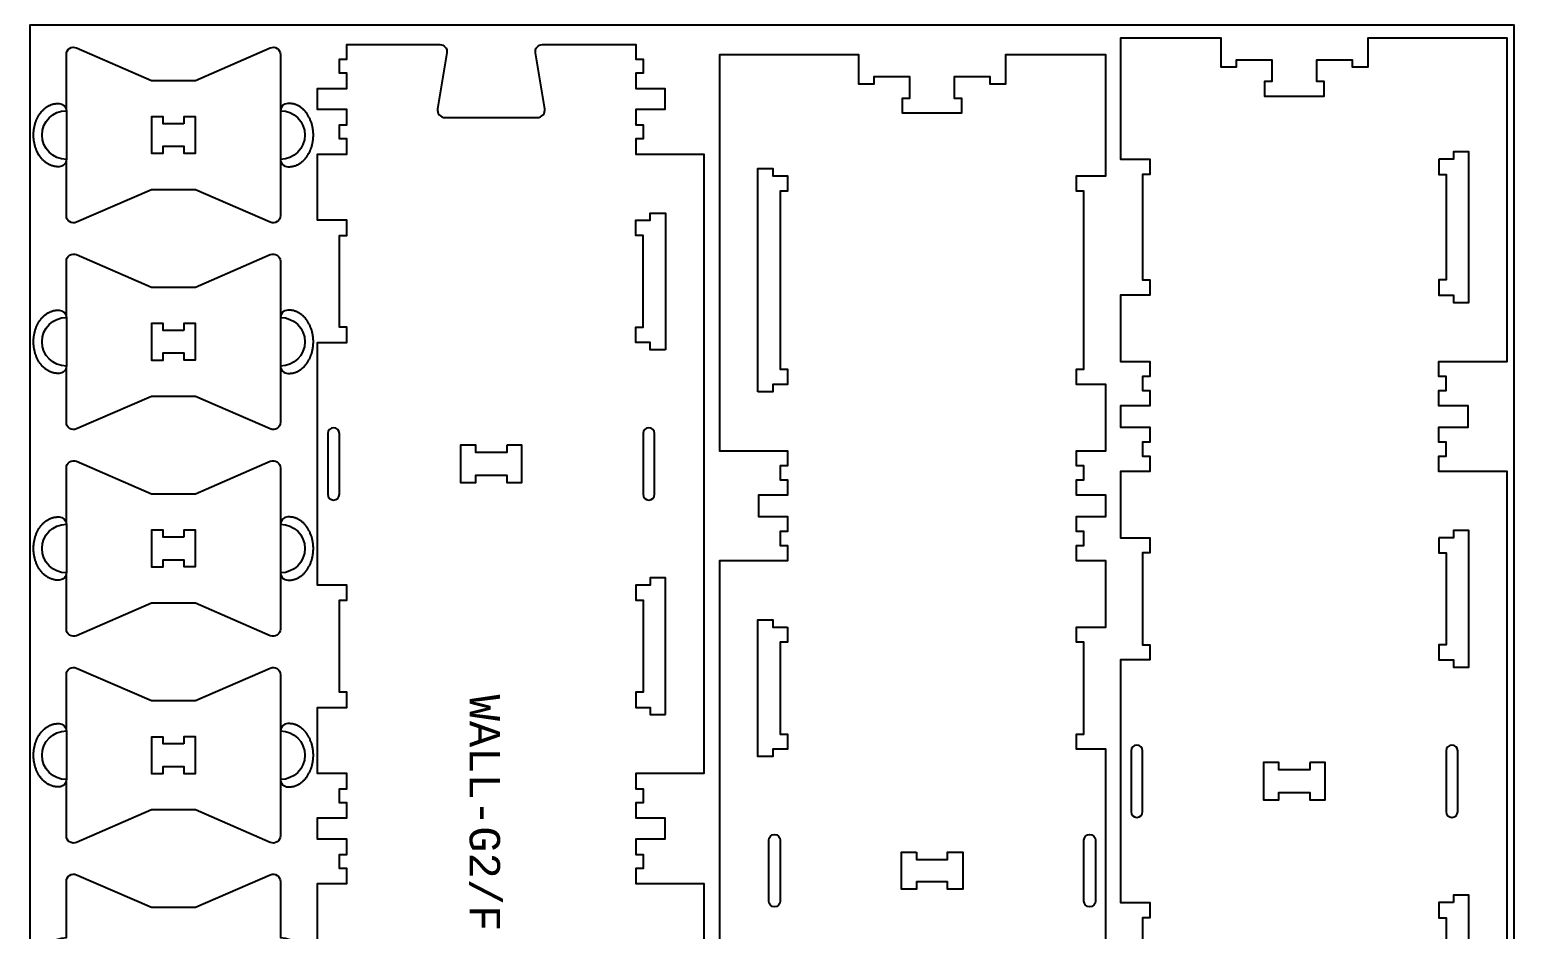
# Model space of a CAD drawing. Extents: x 0 to 12772, y 0 to 23683.
# Drawn here: x 2223 to 3443, y 2987 to 3727 of the extents above; entities that cross this region are included whole.
import ezdxf

# ---------------------------------------------------------------- set-up
doc = ezdxf.new("R2010")
doc.units = 0
for name, color, linetype in [('0_SHEET_SPRUCEPLY_2440X122', 1, 'CONTINUOUS'), ('1_ANYTOOL_1MMDEEP_LABELS_S', 2, 'CONTINUOUS'), ('3_ANYTOOL_CUTTHROUGH_INSID', 4, 'CONTINUOUS'), ('4_ANYTOOL_CUTTHROUGH_OUTSI', 5, 'CONTINUOUS'), ('5_ANYTOOL_HALF_MILL_9MM_IN', 3, 'CONTINUOUS')]:
    doc.layers.add(name, color=color, linetype=linetype)
doc.styles.add('MONOTXT_REGULAR', font='')
doc.styles.get('MONOTXT_REGULAR').set_extended_font_data('Monotxt')

msp = doc.modelspace()

# ---------------------------------------------------------------- linework, layer by layer
at = {"layer": '0_SHEET_SPRUCEPLY_2440X122'}
msp.add_lwpolyline([(2223, 1290.9), (3443, 1290.9), (3443, 3730.9), (2223, 3730.9)], close=True, dxfattribs=at)
at = {"layer": '3_ANYTOOL_CUTTHROUGH_INSID'}
for points in [[(2349.6, 3649.8), (2332.6, 3649.8), (2332.6, 3655.5), (2323.1, 3655.5), (2323.1, 3625.5), (2332.6, 3625.5), (2332.6, 3631.3), (2349.6, 3631.3), (2349.6, 3625.6), (2359.1, 3625.6), (2359.1, 3655.6), (2349.6, 3655.6)], [(3381, 3620.7), (3381, 3608.2), (3387, 3608.2), (3387, 3521.4), (3381, 3521.4), (3381, 3508.9), (3393, 3508.9), (3393, 3502.9), (3405.5, 3502.9), (3405.5, 3626.7), (3393, 3626.7), (3393, 3620.7)], [(2821.3, 3429.4), (2821.3, 3612.9), (2833.8, 3612.9), (2833.8, 3606.9), (2845.8, 3606.9), (2845.8, 3594.4), (2839.8, 3594.4), (2839.8, 3447.9), (2845.8, 3447.9), (2845.8, 3435.4), (2833.8, 3435.4), (2833.8, 3429.4)], [(2745.5, 3463.9), (2733, 3463.9), (2733, 3469.9), (2721, 3469.9), (2721, 3482.4), (2727, 3482.4), (2727, 3557.9), (2721, 3557.9), (2721, 3570.4), (2733, 3570.4), (2733, 3576.4), (2745.5, 3576.4)], [(2349.6, 3479.8), (2332.6, 3479.8), (2332.6, 3485.5), (2323.1, 3485.5), (2323.1, 3455.5), (2332.6, 3455.5), (2332.6, 3461.3), (2349.6, 3461.3), (2349.6, 3455.6), (2359.1, 3455.6), (2359.1, 3485.6), (2349.6, 3485.6)], [(2615, 3385.4), (2615, 3379.4), (2589.5, 3379.4), (2589.5, 3385.4), (2577, 3385.4), (2577, 3354.9), (2589.5, 3354.9), (2589.5, 3360.9), (2615, 3360.9), (2615, 3354.9), (2627.5, 3354.9), (2627.5, 3385.4)], [(2349.6, 3309.8), (2332.6, 3309.8), (2332.6, 3315.5), (2323.1, 3315.5), (2323.1, 3285.5), (2332.6, 3285.5), (2332.6, 3291.3), (2349.6, 3291.3), (2349.6, 3285.6), (2359.1, 3285.6), (2359.1, 3315.6), (2349.6, 3315.6)], [(3381, 3309.4), (3381, 3296.9), (3387, 3296.9), (3387, 3221.4), (3381, 3221.4), (3381, 3208.9), (3393, 3208.9), (3393, 3202.9), (3405.5, 3202.9), (3405.5, 3315.4), (3393, 3315.4), (3393, 3309.4)], [(2745.5, 3163.9), (2745.5, 3276.4), (2733, 3276.4), (2733, 3270.4), (2721, 3270.4), (2721, 3257.9), (2727, 3257.9), (2727, 3182.4), (2721, 3182.4), (2721, 3169.9), (2733, 3169.9), (2733, 3163.9)], [(2845.8, 3235.9), (2845.8, 3223.4), (2839.8, 3223.4), (2839.8, 3147.9), (2845.8, 3147.9), (2845.8, 3135.4), (2833.8, 3135.4), (2833.8, 3129.4), (2821.3, 3129.4), (2821.3, 3241.9), (2833.8, 3241.9), (2833.8, 3235.9)], [(2349.6, 3139.8), (2332.6, 3139.8), (2332.6, 3145.5), (2323.1, 3145.5), (2323.1, 3115.5), (2332.6, 3115.5), (2332.6, 3121.3), (2349.6, 3121.3), (2349.6, 3115.6), (2359.1, 3115.6), (2359.1, 3145.6), (2349.6, 3145.6)], [(3275, 3124.4), (3275, 3118.4), (3249.5, 3118.4), (3249.5, 3124.4), (3237, 3124.4), (3237, 3093.9), (3249.5, 3093.9), (3249.5, 3099.9), (3275, 3099.9), (3275, 3093.9), (3287.5, 3093.9), (3287.5, 3124.4)], [(2951.8, 3050.9), (2951.8, 3044.9), (2977.3, 3044.9), (2977.3, 3050.9), (2989.8, 3050.9), (2989.8, 3020.4), (2977.3, 3020.4), (2977.3, 3026.4), (2951.8, 3026.4), (2951.8, 3020.4), (2939.3, 3020.4), (2939.3, 3050.9)], [(3393, 3009.4), (3381, 3009.4), (3381, 2996.9), (3387, 2996.9), (3387, 2921.4), (3381, 2921.4), (3381, 2908.9), (3393, 2908.9), (3393, 2902.9), (3405.5, 2902.9), (3405.5, 3015.4), (3393, 3015.4)]]:
    msp.add_lwpolyline(points, close=True, dxfattribs=at)
for points in [[(2468, 3395.1), (2468, 3345.1, 1), (2477.5, 3345.1), (2477.5, 3395.1, 1)], [(2727, 3395.1), (2727, 3345.1, 1), (2736.5, 3345.1), (2736.5, 3395.1, 1)], [(3128, 3134.1), (3128, 3084.1, 1), (3137.5, 3084.1), (3137.5, 3134.1, 1)], [(3387, 3134.1), (3387, 3084.1, 1), (3396.5, 3084.1), (3396.5, 3134.1, 1)], [(2839.8, 3060.6), (2839.8, 3010.6, -1), (2830.3, 3010.6), (2830.3, 3060.6, -1)], [(3098.8, 3060.6), (3098.8, 3010.6, -1), (3089.3, 3010.6), (3089.3, 3060.6, -1)]]:
    msp.add_lwpolyline(points, format="xyb", close=True, dxfattribs=at)
at = {"layer": '4_ANYTOOL_CUTTHROUGH_OUTSI'}
for points in [[(2429.1, 3574.3, -0.539734), (2420.7, 3568.8), (2359.1, 3595.5), (2323.1, 3595.5), (2261.5, 3568.8, -0.539734), (2253.1, 3574.3), (2253.1, 3620.5, -1), (2253.1, 3660.5), (2253.1, 3706.7, -0.539734), (2261.5, 3712.2), (2323.1, 3685.5), (2359.1, 3685.5), (2420.7, 3712.2, -0.539734), (2429.1, 3706.7), (2429.1, 3660.5, -1), (2429.1, 3620.5)], [(2429.1, 3404.3, -0.539734), (2420.7, 3398.8), (2359.1, 3425.5), (2323.1, 3425.5), (2261.5, 3398.8, -0.539734), (2253.1, 3404.3), (2253.1, 3450.5, -1), (2253.1, 3490.5), (2253.1, 3536.7, -0.539734), (2261.5, 3542.2), (2323.1, 3515.5), (2359.1, 3515.5), (2420.7, 3542.2, -0.539734), (2429.1, 3536.7), (2429.1, 3490.5, -1), (2429.1, 3450.5)], [(2429.1, 3234.3, -0.539734), (2420.7, 3228.8), (2359.1, 3255.5), (2323.1, 3255.5), (2261.5, 3228.8, -0.539734), (2253.1, 3234.3), (2253.1, 3280.5, -1), (2253.1, 3320.5), (2253.1, 3366.7, -0.539734), (2261.5, 3372.2), (2323.1, 3345.5), (2359.1, 3345.5), (2420.7, 3372.2, -0.539734), (2429.1, 3366.7), (2429.1, 3320.5, -1), (2429.1, 3280.5)], [(2429.1, 3064.3, -0.539734), (2420.7, 3058.8), (2359.1, 3085.5), (2323.1, 3085.5), (2261.5, 3058.8, -0.539734), (2253.1, 3064.3), (2253.1, 3110.5, -1), (2253.1, 3150.5), (2253.1, 3196.7, -0.539734), (2261.5, 3202.2), (2323.1, 3175.5), (2359.1, 3175.5), (2420.7, 3202.2, -0.539734), (2429.1, 3196.7), (2429.1, 3150.5, -1), (2429.1, 3110.5)], [(2429.1, 2894.3, -0.539734), (2420.7, 2888.8), (2359.1, 2915.5), (2323.1, 2915.5), (2261.5, 2888.8, -0.539734), (2253.1, 2894.3), (2253.1, 2940.5, -1), (2253.1, 2980.5), (2253.1, 3026.7, -0.539734), (2261.5, 3032.2), (2323.1, 3005.5), (2359.1, 3005.5), (2420.7, 3032.2, -0.539734), (2429.1, 3026.7), (2429.1, 2980.5, -1), (2429.1, 2940.5)]]:
    msp.add_lwpolyline(points, format="xyb", close=True, dxfattribs=at)
msp.add_lwpolyline([(2459.5, 2970.4), (2459.5, 3024.9), (2483.5, 3024.9), (2483.5, 3037.4), (2477.5, 3037.4), (2477.5, 3048.9), (2483.5, 3048.9), (2483.5, 3061.4), (2459.5, 3061.4), (2459.5, 3078.9), (2483.5, 3078.9), (2483.5, 3091.4), (2477.5, 3091.4), (2477.5, 3102.9), (2483.5, 3102.9), (2483.5, 3115.4), (2459.5, 3115.4), (2459.5, 3169.9), (2483.5, 3169.9), (2483.5, 3182.4), (2477.5, 3182.4), (2477.5, 3257.9), (2483.5, 3257.9), (2483.5, 3270.4), (2459.5, 3270.4), (2459.5, 3469.9), (2483.5, 3469.9), (2483.5, 3482.4), (2477.5, 3482.4), (2477.5, 3557.9), (2483.5, 3557.9), (2483.5, 3570.4), (2459.5, 3570.4), (2459.5, 3624.9), (2483.5, 3624.9), (2483.5, 3637.4), (2477.5, 3637.4), (2477.5, 3648.9), (2483.5, 3648.9), (2483.5, 3661.4), (2459.5, 3661.4), (2459.5, 3678.9), (2483.5, 3678.9), (2483.5, 3691.4), (2477.5, 3691.4), (2477.5, 3702.9), (2483.5, 3702.9), (2483.5, 3714.9), (2483.5, 3714.9), (2560.1, 3714.9, -0.463455), (2565.8, 3708.2), (2558.1, 3662.2, 0.463455), (2564.3, 3654.9), (2640.1, 3654.9, 0.463455), (2646.3, 3662.2), (2638.6, 3708.2, -0.463455), (2644.3, 3714.9), (2721, 3714.9), (2721, 3702.9), (2727, 3702.9), (2727, 3691.4), (2721, 3691.4), (2721, 3678.9), (2745, 3678.9), (2745, 3661.4), (2721, 3661.4), (2721, 3648.9), (2727, 3648.9), (2727, 3637.4), (2721, 3637.4), (2721, 3624.9), (2777, 3624.9), (2777, 3115.4), (2721, 3115.4), (2721, 3102.9), (2727, 3102.9), (2727, 3091.4), (2721, 3091.4), (2721, 3078.9), (2745, 3078.9), (2745, 3061.4), (2721, 3061.4), (2721, 3048.9), (2727, 3048.9), (2727, 3037.4), (2721, 3037.4), (2721, 3024.9), (2777, 3024.9), (2777, 2515.4)], format="xyb", dxfattribs=at)
for points in [[(3437, 2854.4), (3437, 3363.9), (3381, 3363.9), (3381, 3376.4), (3387, 3376.4), (3387, 3387.9), (3381, 3387.9), (3381, 3400.4), (3405, 3400.4), (3405, 3417.9), (3381, 3417.9), (3381, 3430.4), (3387, 3430.4), (3387, 3441.9), (3381, 3441.9), (3381, 3454.4), (3437, 3454.4), (3437, 3720.2), (3322.5, 3720.2), (3322.5, 3696.2), (3310, 3696.2), (3310, 3702.2), (3280.5, 3702.2), (3280.5, 3684.7), (3286.5, 3684.7), (3286.5, 3672.2), (3238, 3672.2), (3238, 3684.7), (3244, 3684.7), (3244, 3702.2), (3214.5, 3702.2), (3214.5, 3696.2), (3202, 3696.2), (3202, 3720.2), (3119.5, 3720.2), (3119.5, 3620.7), (3143.5, 3620.7), (3143.5, 3608.2), (3137.5, 3608.2), (3137.5, 3521.4), (3143.5, 3521.4), (3143.5, 3508.9), (3119.5, 3508.9), (3119.5, 3454.4), (3143.5, 3454.4), (3143.5, 3441.9), (3137.5, 3441.9), (3137.5, 3430.4), (3143.5, 3430.4), (3143.5, 3417.9), (3119.5, 3417.9), (3119.5, 3400.4), (3143.5, 3400.4), (3143.5, 3387.9), (3137.5, 3387.9), (3137.5, 3376.4), (3143.5, 3376.4), (3143.5, 3363.9), (3119.5, 3363.9), (3119.5, 3309.4), (3143.5, 3309.4), (3143.5, 3296.9), (3137.5, 3296.9), (3137.5, 3221.4), (3143.5, 3221.4), (3143.5, 3208.9), (3119.5, 3208.9), (3119.5, 3009.4), (3143.5, 3009.4), (3143.5, 2996.9), (3137.5, 2996.9), (3137.5, 2921.4)], [(3107.3, 2935.9), (3107.3, 3135.4), (3083.3, 3135.4), (3083.3, 3147.9), (3089.3, 3147.9), (3089.3, 3223.4), (3083.3, 3223.4), (3083.3, 3235.9), (3107.3, 3235.9), (3107.3, 3290.4), (3083.3, 3290.4), (3083.3, 3302.9), (3089.3, 3302.9), (3089.3, 3314.4), (3083.3, 3314.4), (3083.3, 3326.9), (3107.3, 3326.9), (3107.3, 3344.4), (3083.3, 3344.4), (3083.3, 3356.9), (3089.3, 3356.9), (3089.3, 3368.4), (3083.3, 3368.4), (3083.3, 3380.9), (3107.3, 3380.9), (3107.3, 3435.4), (3083.3, 3435.4), (3083.3, 3447.9), (3089.3, 3447.9), (3089.3, 3594.4), (3083.3, 3594.4), (3083.3, 3606.9), (3107.3, 3606.9), (3107.3, 3706.4), (3024.8, 3706.4), (3024.8, 3682.4), (3012.3, 3682.4), (3012.3, 3688.4), (2982.8, 3688.4), (2982.8, 3670.9), (2988.8, 3670.9), (2988.8, 3658.4), (2940.3, 3658.4), (2940.3, 3670.9), (2946.3, 3670.9), (2946.3, 3688.4), (2916.8, 3688.4), (2916.8, 3682.4), (2904.3, 3682.4), (2904.3, 3682.7), (2904.3, 3682.7), (2904.3, 3706.4), (2789.8, 3706.4), (2789.8, 3380.9), (2845.8, 3380.9), (2845.8, 3368.4), (2839.8, 3368.4), (2839.8, 3356.9), (2845.8, 3356.9), (2845.8, 3344.4), (2821.8, 3344.4), (2821.8, 3326.9), (2845.8, 3326.9), (2845.8, 3314.4), (2839.8, 3314.4), (2839.8, 3302.9), (2845.8, 3302.9), (2845.8, 3290.4), (2789.8, 3290.4), (2789.8, 2780.9)]]:
    msp.add_lwpolyline(points, dxfattribs=at)
at = {"layer": '5_ANYTOOL_HALF_MILL_9MM_IN'}
for points in [[(2246.1, 3614.5), (2245.7, 3614.5), (2245.2, 3614.5), (2244.8, 3614.6), (2244.3, 3614.6), (2243.9, 3614.7), (2243.4, 3614.7), (2243, 3614.8), (2242.5, 3614.9), (2242, 3615.1), (2241.6, 3615.2), (2241.1, 3615.3), (2240.6, 3615.5), (2240.2, 3615.7), (2239.7, 3615.9), (2239.2, 3616.1), (2238.8, 3616.3), (2238.3, 3616.6), (2237.9, 3616.8), (2237.4, 3617.1), (2237, 3617.4), (2236.5, 3617.7), (2236.1, 3618), (2235.6, 3618.4), (2235.2, 3618.7), (2234.8, 3619.1), (2234.4, 3619.5), (2233.9, 3619.9), (2233.5, 3620.3), (2233.1, 3620.8), (2232.8, 3621.2), (2232.4, 3621.7), (2232, 3622.1), (2231.6, 3622.6), (2231.3, 3623.1), (2231, 3623.6), (2230.6, 3624.1), (2230.3, 3624.6), (2230, 3625.2), (2229.7, 3625.7), (2229.4, 3626.3), (2229.1, 3626.8), (2228.9, 3627.4), (2228.6, 3628), (2228.4, 3628.6), (2228.2, 3629.2), (2227.9, 3629.7), (2227.7, 3630.3), (2227.6, 3630.9), (2227.4, 3631.5), (2227.2, 3632.1), (2227.1, 3632.7), (2226.9, 3633.4), (2226.8, 3634), (2226.7, 3634.6), (2226.6, 3635.2), (2226.5, 3635.8), (2226.4, 3636.4), (2226.3, 3637), (2226.3, 3637.6), (2226.2, 3638.2), (2226.2, 3638.8), (2226.2, 3639.3), (2226.2, 3640.5), (2226.2, 3641.7), (2226.2, 3642.3), (2226.2, 3642.8), (2226.3, 3643.4), (2226.3, 3644), (2226.4, 3644.6), (2226.5, 3645.2), (2226.6, 3645.8), (2226.7, 3646.4), (2226.8, 3647.1), (2226.9, 3647.7), (2227.1, 3648.3), (2227.2, 3648.9), (2227.4, 3649.5), (2227.6, 3650.1), (2227.8, 3650.7), (2228, 3651.3), (2228.2, 3651.9), (2228.4, 3652.4), (2228.6, 3653), (2228.9, 3653.6), (2229.1, 3654.2), (2229.4, 3654.7), (2229.7, 3655.3), (2230, 3655.8), (2230.3, 3656.4), (2230.6, 3656.9), (2231, 3657.4), (2231.3, 3657.9), (2231.7, 3658.4), (2232, 3658.9), (2232.4, 3659.4), (2232.8, 3659.8), (2233.2, 3660.3), (2233.6, 3660.7), (2234, 3661.1), (2234.4, 3661.5), (2234.8, 3661.9), (2235.2, 3662.3), (2235.7, 3662.6), (2236.1, 3663), (2236.5, 3663.3), (2237, 3663.6), (2237.4, 3663.9), (2237.9, 3664.2), (2238.4, 3664.4), (2238.8, 3664.7), (2239.3, 3664.9), (2239.7, 3665.1), (2240.2, 3665.3), (2240.7, 3665.5), (2241.1, 3665.7), (2241.6, 3665.8), (2242.1, 3666), (2242.5, 3666.1), (2243, 3666.2), (2243.5, 3666.3), (2243.9, 3666.3), (2244.4, 3666.4), (2244.8, 3666.4), (2245.3, 3666.5), (2245.7, 3666.5), (2246.2, 3666.5), (2247.1, 3666.5, -0.413668), (2253.1, 3660.5), (2253.1, 3620.5, -0.41476), (2247.1, 3614.5)], [(2436.1, 3614.5), (2436.6, 3614.5), (2437, 3614.5), (2437.4, 3614.6), (2437.9, 3614.6), (2438.4, 3614.7), (2438.8, 3614.7), (2439.3, 3614.8), (2439.7, 3614.9), (2440.2, 3615.1), (2440.7, 3615.2), (2441.1, 3615.3), (2441.6, 3615.5), (2442.1, 3615.7), (2442.5, 3615.9), (2443, 3616.1), (2443.5, 3616.3), (2443.9, 3616.6), (2444.4, 3616.8), (2444.8, 3617.1), (2445.3, 3617.4), (2445.7, 3617.7), (2446.2, 3618), (2446.6, 3618.4), (2447, 3618.7), (2447.5, 3619.1), (2447.9, 3619.5), (2448.3, 3619.9), (2448.7, 3620.3), (2449.1, 3620.8), (2449.5, 3621.2), (2449.9, 3621.7), (2450.2, 3622.1), (2450.6, 3622.6), (2450.9, 3623.1), (2451.3, 3623.6), (2451.6, 3624.1), (2451.9, 3624.6), (2452.2, 3625.2), (2452.5, 3625.7), (2452.8, 3626.3), (2453.1, 3626.8), (2453.4, 3627.4), (2453.6, 3628), (2453.9, 3628.6), (2454.1, 3629.2), (2454.3, 3629.7), (2454.5, 3630.3), (2454.7, 3630.9), (2454.9, 3631.5), (2455, 3632.1), (2455.2, 3632.7), (2455.3, 3633.4), (2455.4, 3634), (2455.6, 3634.6), (2455.7, 3635.2), (2455.7, 3635.8), (2455.8, 3636.4), (2455.9, 3637), (2456, 3637.6), (2456, 3638.2), (2456, 3638.8), (2456.1, 3639.3), (2456.1, 3640.5), (2456.1, 3641.7), (2456, 3642.3), (2456, 3642.8), (2456, 3643.4), (2455.9, 3644), (2455.8, 3644.6), (2455.7, 3645.2), (2455.7, 3645.8), (2455.6, 3646.4), (2455.4, 3647.1), (2455.3, 3647.7), (2455.2, 3648.3), (2455, 3648.9), (2454.9, 3649.5), (2454.7, 3650.1), (2454.5, 3650.7), (2454.3, 3651.3), (2454.1, 3651.9), (2453.8, 3652.4), (2453.6, 3653), (2453.4, 3653.6), (2453.1, 3654.2), (2452.8, 3654.7), (2452.5, 3655.3), (2452.2, 3655.8), (2451.9, 3656.4), (2451.6, 3656.9), (2451.3, 3657.4), (2450.9, 3657.9), (2450.6, 3658.4), (2450.2, 3658.9), (2449.8, 3659.4), (2449.5, 3659.8), (2449.1, 3660.3), (2448.7, 3660.7), (2448.3, 3661.1), (2447.9, 3661.5), (2447.4, 3661.9), (2447, 3662.3), (2446.6, 3662.6), (2446.1, 3663), (2445.7, 3663.3), (2445.3, 3663.6), (2444.8, 3663.9), (2444.3, 3664.2), (2443.9, 3664.4), (2443.4, 3664.7), (2443, 3664.9), (2442.5, 3665.1), (2442, 3665.3), (2441.6, 3665.5), (2441.1, 3665.7), (2440.6, 3665.8), (2440.2, 3666), (2439.7, 3666.1), (2439.2, 3666.2), (2438.8, 3666.3), (2438.3, 3666.3), (2437.9, 3666.4), (2437.4, 3666.4), (2436.9, 3666.5), (2436.5, 3666.5), (2436.1, 3666.5), (2435.1, 3666.5, 0.413668), (2429.1, 3660.5), (2429.1, 3620.5, 0.41476), (2435.1, 3614.5)], [(2246.1, 3444.5), (2245.7, 3444.5), (2245.2, 3444.5), (2244.8, 3444.6), (2244.3, 3444.6), (2243.9, 3444.7), (2243.4, 3444.7), (2243, 3444.8), (2242.5, 3444.9), (2242, 3445.1), (2241.6, 3445.2), (2241.1, 3445.3), (2240.6, 3445.5), (2240.2, 3445.7), (2239.7, 3445.9), (2239.2, 3446.1), (2238.8, 3446.3), (2238.3, 3446.6), (2237.9, 3446.8), (2237.4, 3447.1), (2237, 3447.4), (2236.5, 3447.7), (2236.1, 3448), (2235.6, 3448.4), (2235.2, 3448.7), (2234.8, 3449.1), (2234.4, 3449.5), (2233.9, 3449.9), (2233.5, 3450.3), (2233.1, 3450.8), (2232.8, 3451.2), (2232.4, 3451.7), (2232, 3452.1), (2231.6, 3452.6), (2231.3, 3453.1), (2231, 3453.6), (2230.6, 3454.1), (2230.3, 3454.6), (2230, 3455.2), (2229.7, 3455.7), (2229.4, 3456.3), (2229.1, 3456.8), (2228.9, 3457.4), (2228.6, 3458), (2228.4, 3458.6), (2228.2, 3459.2), (2227.9, 3459.7), (2227.7, 3460.3), (2227.6, 3460.9), (2227.4, 3461.5), (2227.2, 3462.1), (2227.1, 3462.7), (2226.9, 3463.4), (2226.8, 3464), (2226.7, 3464.6), (2226.6, 3465.2), (2226.5, 3465.8), (2226.4, 3466.4), (2226.3, 3467), (2226.3, 3467.6), (2226.2, 3468.2), (2226.2, 3468.8), (2226.2, 3469.3), (2226.2, 3470.5), (2226.2, 3471.7), (2226.2, 3472.3), (2226.2, 3472.8), (2226.3, 3473.4), (2226.3, 3474), (2226.4, 3474.6), (2226.5, 3475.2), (2226.6, 3475.8), (2226.7, 3476.4), (2226.8, 3477.1), (2226.9, 3477.7), (2227.1, 3478.3), (2227.2, 3478.9), (2227.4, 3479.5), (2227.6, 3480.1), (2227.8, 3480.7), (2228, 3481.3), (2228.2, 3481.9), (2228.4, 3482.4), (2228.6, 3483), (2228.9, 3483.6), (2229.1, 3484.2), (2229.4, 3484.7), (2229.7, 3485.3), (2230, 3485.8), (2230.3, 3486.4), (2230.6, 3486.9), (2231, 3487.4), (2231.3, 3487.9), (2231.7, 3488.4), (2232, 3488.9), (2232.4, 3489.4), (2232.8, 3489.8), (2233.2, 3490.3), (2233.6, 3490.7), (2234, 3491.1), (2234.4, 3491.5), (2234.8, 3491.9), (2235.2, 3492.3), (2235.7, 3492.6), (2236.1, 3493), (2236.5, 3493.3), (2237, 3493.6), (2237.4, 3493.9), (2237.9, 3494.2), (2238.4, 3494.4), (2238.8, 3494.7), (2239.3, 3494.9), (2239.7, 3495.1), (2240.2, 3495.3), (2240.7, 3495.5), (2241.1, 3495.7), (2241.6, 3495.8), (2242.1, 3496), (2242.5, 3496.1), (2243, 3496.2), (2243.5, 3496.3), (2243.9, 3496.3), (2244.4, 3496.4), (2244.8, 3496.4), (2245.3, 3496.5), (2245.7, 3496.5), (2246.2, 3496.5), (2247.1, 3496.5, -0.413668), (2253.1, 3490.5), (2253.1, 3450.5, -0.41476), (2247.1, 3444.5)], [(2436.1, 3444.5), (2436.6, 3444.5), (2437, 3444.5), (2437.4, 3444.6), (2437.9, 3444.6), (2438.4, 3444.7), (2438.8, 3444.7), (2439.3, 3444.8), (2439.7, 3444.9), (2440.2, 3445.1), (2440.7, 3445.2), (2441.1, 3445.3), (2441.6, 3445.5), (2442.1, 3445.7), (2442.5, 3445.9), (2443, 3446.1), (2443.5, 3446.3), (2443.9, 3446.6), (2444.4, 3446.8), (2444.8, 3447.1), (2445.3, 3447.4), (2445.7, 3447.7), (2446.2, 3448), (2446.6, 3448.4), (2447, 3448.7), (2447.5, 3449.1), (2447.9, 3449.5), (2448.3, 3449.9), (2448.7, 3450.3), (2449.1, 3450.8), (2449.5, 3451.2), (2449.9, 3451.7), (2450.2, 3452.1), (2450.6, 3452.6), (2450.9, 3453.1), (2451.3, 3453.6), (2451.6, 3454.1), (2451.9, 3454.6), (2452.2, 3455.2), (2452.5, 3455.7), (2452.8, 3456.3), (2453.1, 3456.8), (2453.4, 3457.4), (2453.6, 3458), (2453.9, 3458.6), (2454.1, 3459.2), (2454.3, 3459.7), (2454.5, 3460.3), (2454.7, 3460.9), (2454.9, 3461.5), (2455, 3462.1), (2455.2, 3462.7), (2455.3, 3463.4), (2455.4, 3464), (2455.6, 3464.6), (2455.7, 3465.2), (2455.7, 3465.8), (2455.8, 3466.4), (2455.9, 3467), (2456, 3467.6), (2456, 3468.2), (2456, 3468.8), (2456.1, 3469.3), (2456.1, 3470.5), (2456.1, 3471.7), (2456, 3472.3), (2456, 3472.8), (2456, 3473.4), (2455.9, 3474), (2455.8, 3474.6), (2455.7, 3475.2), (2455.7, 3475.8), (2455.6, 3476.4), (2455.4, 3477.1), (2455.3, 3477.7), (2455.2, 3478.3), (2455, 3478.9), (2454.9, 3479.5), (2454.7, 3480.1), (2454.5, 3480.7), (2454.3, 3481.3), (2454.1, 3481.9), (2453.8, 3482.4), (2453.6, 3483), (2453.4, 3483.6), (2453.1, 3484.2), (2452.8, 3484.7), (2452.5, 3485.3), (2452.2, 3485.8), (2451.9, 3486.4), (2451.6, 3486.9), (2451.3, 3487.4), (2450.9, 3487.9), (2450.6, 3488.4), (2450.2, 3488.9), (2449.8, 3489.4), (2449.5, 3489.8), (2449.1, 3490.3), (2448.7, 3490.7), (2448.3, 3491.1), (2447.9, 3491.5), (2447.4, 3491.9), (2447, 3492.3), (2446.6, 3492.6), (2446.1, 3493), (2445.7, 3493.3), (2445.3, 3493.6), (2444.8, 3493.9), (2444.3, 3494.2), (2443.9, 3494.4), (2443.4, 3494.7), (2443, 3494.9), (2442.5, 3495.1), (2442, 3495.3), (2441.6, 3495.5), (2441.1, 3495.7), (2440.6, 3495.8), (2440.2, 3496), (2439.7, 3496.1), (2439.2, 3496.2), (2438.8, 3496.3), (2438.3, 3496.3), (2437.9, 3496.4), (2437.4, 3496.4), (2436.9, 3496.5), (2436.5, 3496.5), (2436.1, 3496.5), (2435.1, 3496.5, 0.413668), (2429.1, 3490.5), (2429.1, 3450.5, 0.41476), (2435.1, 3444.5)], [(2246.1, 3274.5), (2245.7, 3274.5), (2245.2, 3274.5), (2244.8, 3274.6), (2244.3, 3274.6), (2243.9, 3274.7), (2243.4, 3274.7), (2243, 3274.8), (2242.5, 3274.9), (2242, 3275.1), (2241.6, 3275.2), (2241.1, 3275.3), (2240.6, 3275.5), (2240.2, 3275.7), (2239.7, 3275.9), (2239.2, 3276.1), (2238.8, 3276.3), (2238.3, 3276.6), (2237.9, 3276.8), (2237.4, 3277.1), (2237, 3277.4), (2236.5, 3277.7), (2236.1, 3278), (2235.6, 3278.4), (2235.2, 3278.7), (2234.8, 3279.1), (2234.4, 3279.5), (2233.9, 3279.9), (2233.5, 3280.3), (2233.1, 3280.8), (2232.8, 3281.2), (2232.4, 3281.7), (2232, 3282.1), (2231.6, 3282.6), (2231.3, 3283.1), (2231, 3283.6), (2230.6, 3284.1), (2230.3, 3284.6), (2230, 3285.2), (2229.7, 3285.7), (2229.4, 3286.3), (2229.1, 3286.8), (2228.9, 3287.4), (2228.6, 3288), (2228.4, 3288.6), (2228.2, 3289.2), (2227.9, 3289.7), (2227.7, 3290.3), (2227.6, 3290.9), (2227.4, 3291.5), (2227.2, 3292.1), (2227.1, 3292.7), (2226.9, 3293.4), (2226.8, 3294), (2226.7, 3294.6), (2226.6, 3295.2), (2226.5, 3295.8), (2226.4, 3296.4), (2226.3, 3297), (2226.3, 3297.6), (2226.2, 3298.2), (2226.2, 3298.8), (2226.2, 3299.3), (2226.2, 3300.5), (2226.2, 3301.7), (2226.2, 3302.3), (2226.2, 3302.8), (2226.3, 3303.4), (2226.3, 3304), (2226.4, 3304.6), (2226.5, 3305.2), (2226.6, 3305.8), (2226.7, 3306.4), (2226.8, 3307.1), (2226.9, 3307.7), (2227.1, 3308.3), (2227.2, 3308.9), (2227.4, 3309.5), (2227.6, 3310.1), (2227.8, 3310.7), (2228, 3311.3), (2228.2, 3311.9), (2228.4, 3312.4), (2228.6, 3313), (2228.9, 3313.6), (2229.1, 3314.2), (2229.4, 3314.7), (2229.7, 3315.3), (2230, 3315.8), (2230.3, 3316.4), (2230.6, 3316.9), (2231, 3317.4), (2231.3, 3317.9), (2231.7, 3318.4), (2232, 3318.9), (2232.4, 3319.4), (2232.8, 3319.8), (2233.2, 3320.3), (2233.6, 3320.7), (2234, 3321.1), (2234.4, 3321.5), (2234.8, 3321.9), (2235.2, 3322.3), (2235.7, 3322.6), (2236.1, 3323), (2236.5, 3323.3), (2237, 3323.6), (2237.4, 3323.9), (2237.9, 3324.2), (2238.4, 3324.4), (2238.8, 3324.7), (2239.3, 3324.9), (2239.7, 3325.1), (2240.2, 3325.3), (2240.7, 3325.5), (2241.1, 3325.7), (2241.6, 3325.8), (2242.1, 3326), (2242.5, 3326.1), (2243, 3326.2), (2243.5, 3326.3), (2243.9, 3326.3), (2244.4, 3326.4), (2244.8, 3326.4), (2245.3, 3326.5), (2245.7, 3326.5), (2246.2, 3326.5), (2247.1, 3326.5, -0.413668), (2253.1, 3320.5), (2253.1, 3280.5, -0.41476), (2247.1, 3274.5)], [(2436.1, 3274.5), (2436.6, 3274.5), (2437, 3274.5), (2437.4, 3274.6), (2437.9, 3274.6), (2438.4, 3274.7), (2438.8, 3274.7), (2439.3, 3274.8), (2439.7, 3274.9), (2440.2, 3275.1), (2440.7, 3275.2), (2441.1, 3275.3), (2441.6, 3275.5), (2442.1, 3275.7), (2442.5, 3275.9), (2443, 3276.1), (2443.5, 3276.3), (2443.9, 3276.6), (2444.4, 3276.8), (2444.8, 3277.1), (2445.3, 3277.4), (2445.7, 3277.7), (2446.2, 3278), (2446.6, 3278.4), (2447, 3278.7), (2447.5, 3279.1), (2447.9, 3279.5), (2448.3, 3279.9), (2448.7, 3280.3), (2449.1, 3280.8), (2449.5, 3281.2), (2449.9, 3281.7), (2450.2, 3282.1), (2450.6, 3282.6), (2450.9, 3283.1), (2451.3, 3283.6), (2451.6, 3284.1), (2451.9, 3284.6), (2452.2, 3285.2), (2452.5, 3285.7), (2452.8, 3286.3), (2453.1, 3286.8), (2453.4, 3287.4), (2453.6, 3288), (2453.9, 3288.6), (2454.1, 3289.2), (2454.3, 3289.7), (2454.5, 3290.3), (2454.7, 3290.9), (2454.9, 3291.5), (2455, 3292.1), (2455.2, 3292.7), (2455.3, 3293.4), (2455.4, 3294), (2455.6, 3294.6), (2455.7, 3295.2), (2455.7, 3295.8), (2455.8, 3296.4), (2455.9, 3297), (2456, 3297.6), (2456, 3298.2), (2456, 3298.8), (2456.1, 3299.3), (2456.1, 3300.5), (2456.1, 3301.7), (2456, 3302.3), (2456, 3302.8), (2456, 3303.4), (2455.9, 3304), (2455.8, 3304.6), (2455.7, 3305.2), (2455.7, 3305.8), (2455.6, 3306.4), (2455.4, 3307.1), (2455.3, 3307.7), (2455.2, 3308.3), (2455, 3308.9), (2454.9, 3309.5), (2454.7, 3310.1), (2454.5, 3310.7), (2454.3, 3311.3), (2454.1, 3311.9), (2453.8, 3312.4), (2453.6, 3313), (2453.4, 3313.6), (2453.1, 3314.2), (2452.8, 3314.7), (2452.5, 3315.3), (2452.2, 3315.8), (2451.9, 3316.4), (2451.6, 3316.9), (2451.3, 3317.4), (2450.9, 3317.9), (2450.6, 3318.4), (2450.2, 3318.9), (2449.8, 3319.4), (2449.5, 3319.8), (2449.1, 3320.3), (2448.7, 3320.7), (2448.3, 3321.1), (2447.9, 3321.5), (2447.4, 3321.9), (2447, 3322.3), (2446.6, 3322.6), (2446.1, 3323), (2445.7, 3323.3), (2445.3, 3323.6), (2444.8, 3323.9), (2444.3, 3324.2), (2443.9, 3324.4), (2443.4, 3324.7), (2443, 3324.9), (2442.5, 3325.1), (2442, 3325.3), (2441.6, 3325.5), (2441.1, 3325.7), (2440.6, 3325.8), (2440.2, 3326), (2439.7, 3326.1), (2439.2, 3326.2), (2438.8, 3326.3), (2438.3, 3326.3), (2437.9, 3326.4), (2437.4, 3326.4), (2436.9, 3326.5), (2436.5, 3326.5), (2436.1, 3326.5), (2435.1, 3326.5, 0.413668), (2429.1, 3320.5), (2429.1, 3280.5, 0.41476), (2435.1, 3274.5)], [(2246.1, 3104.5), (2245.7, 3104.5), (2245.2, 3104.5), (2244.8, 3104.6), (2244.3, 3104.6), (2243.9, 3104.7), (2243.4, 3104.7), (2243, 3104.8), (2242.5, 3104.9), (2242, 3105.1), (2241.6, 3105.2), (2241.1, 3105.3), (2240.6, 3105.5), (2240.2, 3105.7), (2239.7, 3105.9), (2239.2, 3106.1), (2238.8, 3106.3), (2238.3, 3106.6), (2237.9, 3106.8), (2237.4, 3107.1), (2237, 3107.4), (2236.5, 3107.7), (2236.1, 3108), (2235.6, 3108.4), (2235.2, 3108.7), (2234.8, 3109.1), (2234.4, 3109.5), (2233.9, 3109.9), (2233.5, 3110.3), (2233.1, 3110.8), (2232.8, 3111.2), (2232.4, 3111.7), (2232, 3112.1), (2231.6, 3112.6), (2231.3, 3113.1), (2231, 3113.6), (2230.6, 3114.1), (2230.3, 3114.6), (2230, 3115.2), (2229.7, 3115.7), (2229.4, 3116.3), (2229.1, 3116.8), (2228.9, 3117.4), (2228.6, 3118), (2228.4, 3118.6), (2228.2, 3119.2), (2227.9, 3119.7), (2227.7, 3120.3), (2227.6, 3120.9), (2227.4, 3121.5), (2227.2, 3122.1), (2227.1, 3122.7), (2226.9, 3123.4), (2226.8, 3124), (2226.7, 3124.6), (2226.6, 3125.2), (2226.5, 3125.8), (2226.4, 3126.4), (2226.3, 3127), (2226.3, 3127.6), (2226.2, 3128.2), (2226.2, 3128.8), (2226.2, 3129.3), (2226.2, 3130.5), (2226.2, 3131.7), (2226.2, 3132.3), (2226.2, 3132.8), (2226.3, 3133.4), (2226.3, 3134), (2226.4, 3134.6), (2226.5, 3135.2), (2226.6, 3135.8), (2226.7, 3136.4), (2226.8, 3137.1), (2226.9, 3137.7), (2227.1, 3138.3), (2227.2, 3138.9), (2227.4, 3139.5), (2227.6, 3140.1), (2227.8, 3140.7), (2228, 3141.3), (2228.2, 3141.9), (2228.4, 3142.4), (2228.6, 3143), (2228.9, 3143.6), (2229.1, 3144.2), (2229.4, 3144.7), (2229.7, 3145.3), (2230, 3145.8), (2230.3, 3146.4), (2230.6, 3146.9), (2231, 3147.4), (2231.3, 3147.9), (2231.7, 3148.4), (2232, 3148.9), (2232.4, 3149.4), (2232.8, 3149.8), (2233.2, 3150.3), (2233.6, 3150.7), (2234, 3151.1), (2234.4, 3151.5), (2234.8, 3151.9), (2235.2, 3152.3), (2235.7, 3152.6), (2236.1, 3153), (2236.5, 3153.3), (2237, 3153.6), (2237.4, 3153.9), (2237.9, 3154.2), (2238.4, 3154.4), (2238.8, 3154.7), (2239.3, 3154.9), (2239.7, 3155.1), (2240.2, 3155.3), (2240.7, 3155.5), (2241.1, 3155.7), (2241.6, 3155.8), (2242.1, 3156), (2242.5, 3156.1), (2243, 3156.2), (2243.5, 3156.3), (2243.9, 3156.3), (2244.4, 3156.4), (2244.8, 3156.4), (2245.3, 3156.5), (2245.7, 3156.5), (2246.2, 3156.5), (2247.1, 3156.5, -0.413668), (2253.1, 3150.5), (2253.1, 3110.5, -0.41476), (2247.1, 3104.5)], [(2436.1, 3104.5), (2436.6, 3104.5), (2437, 3104.5), (2437.4, 3104.6), (2437.9, 3104.6), (2438.4, 3104.7), (2438.8, 3104.7), (2439.3, 3104.8), (2439.7, 3104.9), (2440.2, 3105.1), (2440.7, 3105.2), (2441.1, 3105.3), (2441.6, 3105.5), (2442.1, 3105.7), (2442.5, 3105.9), (2443, 3106.1), (2443.5, 3106.3), (2443.9, 3106.6), (2444.4, 3106.8), (2444.8, 3107.1), (2445.3, 3107.4), (2445.7, 3107.7), (2446.2, 3108), (2446.6, 3108.4), (2447, 3108.7), (2447.5, 3109.1), (2447.9, 3109.5), (2448.3, 3109.9), (2448.7, 3110.3), (2449.1, 3110.8), (2449.5, 3111.2), (2449.9, 3111.7), (2450.2, 3112.1), (2450.6, 3112.6), (2450.9, 3113.1), (2451.3, 3113.6), (2451.6, 3114.1), (2451.9, 3114.6), (2452.2, 3115.2), (2452.5, 3115.7), (2452.8, 3116.3), (2453.1, 3116.8), (2453.4, 3117.4), (2453.6, 3118), (2453.9, 3118.6), (2454.1, 3119.2), (2454.3, 3119.7), (2454.5, 3120.3), (2454.7, 3120.9), (2454.9, 3121.5), (2455, 3122.1), (2455.2, 3122.7), (2455.3, 3123.4), (2455.4, 3124), (2455.6, 3124.6), (2455.7, 3125.2), (2455.7, 3125.8), (2455.8, 3126.4), (2455.9, 3127), (2456, 3127.6), (2456, 3128.2), (2456, 3128.8), (2456.1, 3129.3), (2456.1, 3130.5), (2456.1, 3131.7), (2456, 3132.3), (2456, 3132.8), (2456, 3133.4), (2455.9, 3134), (2455.8, 3134.6), (2455.7, 3135.2), (2455.7, 3135.8), (2455.6, 3136.4), (2455.4, 3137.1), (2455.3, 3137.7), (2455.2, 3138.3), (2455, 3138.9), (2454.9, 3139.5), (2454.7, 3140.1), (2454.5, 3140.7), (2454.3, 3141.3), (2454.1, 3141.9), (2453.8, 3142.4), (2453.6, 3143), (2453.4, 3143.6), (2453.1, 3144.2), (2452.8, 3144.7), (2452.5, 3145.3), (2452.2, 3145.8), (2451.9, 3146.4), (2451.6, 3146.9), (2451.3, 3147.4), (2450.9, 3147.9), (2450.6, 3148.4), (2450.2, 3148.9), (2449.8, 3149.4), (2449.5, 3149.8), (2449.1, 3150.3), (2448.7, 3150.7), (2448.3, 3151.1), (2447.9, 3151.5), (2447.4, 3151.9), (2447, 3152.3), (2446.6, 3152.6), (2446.1, 3153), (2445.7, 3153.3), (2445.3, 3153.6), (2444.8, 3153.9), (2444.3, 3154.2), (2443.9, 3154.4), (2443.4, 3154.7), (2443, 3154.9), (2442.5, 3155.1), (2442, 3155.3), (2441.6, 3155.5), (2441.1, 3155.7), (2440.6, 3155.8), (2440.2, 3156), (2439.7, 3156.1), (2439.2, 3156.2), (2438.8, 3156.3), (2438.3, 3156.3), (2437.9, 3156.4), (2437.4, 3156.4), (2436.9, 3156.5), (2436.5, 3156.5), (2436.1, 3156.5), (2435.1, 3156.5, 0.413668), (2429.1, 3150.5), (2429.1, 3110.5, 0.41476), (2435.1, 3104.5)]]:
    msp.add_lwpolyline(points, format="xyb", close=True, dxfattribs=at)

# ---------------------------------------------------------------- texts
at = {"layer": '1_ANYTOOL_1MMDEEP_LABELS_S', "insert": (2596.8, 3083), "char_height": 25, "width": 486.216, "attachment_point": 5, "rotation": 270, "style": 'MONOTXT_REGULAR'}
msp.add_mtext('WALL-G2/F', dxfattribs=at)

doc.saveas('drawing.dxf')
